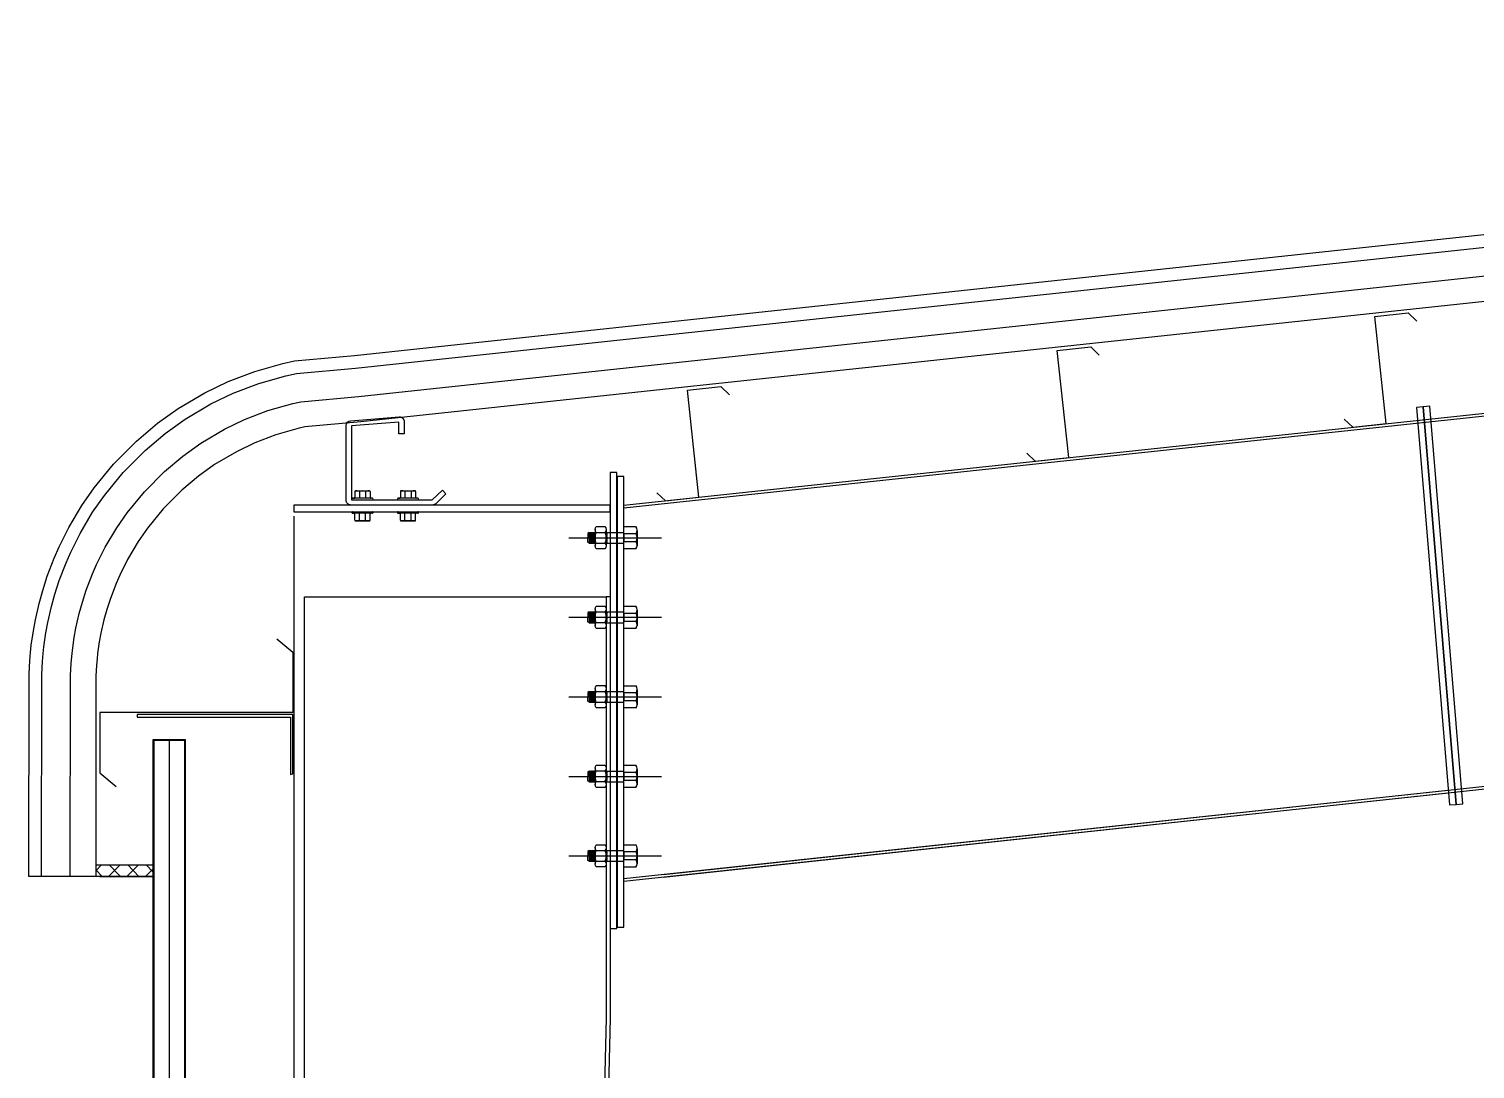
# Model space of a CAD drawing. Header units: millimetres. Extents: x -9083 to 924194, y -232449 to 321637.
# Drawn here: x 284453 to 292028, y 1901 to 7349 of the extents above; entities that cross this region are included whole.
import ezdxf

# ---------------------------------------------------------------- set-up
doc = ezdxf.new("R2010")
doc.units = ezdxf.units.MM
doc.header["$LTSCALE"] = 400
doc.header["$MEASUREMENT"] = 0
doc.header["$PDMODE"] = 3
doc.linetypes.add('Dashed', pattern=[7.62, 5.08, -2.54])
doc.linetypes.add('HIDDEN', pattern=[0.375, 0.25, -0.125])
doc.layers.get('0').update_dxf_attribs({"lineweight": 0, "true_color": 0xff1414})
doc.layers.get('Defpoints').update_dxf_attribs({"color": 8, "lineweight": 5})
doc.layers.add('AR-dim-in', color=134, linetype='Continuous', lineweight=0)
for name, color, linetype in [('ELE', 2, 'Continuous'), ('elevation', 7, 'Continuous'), ('SS', 1, 'Continuous')]:
    doc.layers.add(name, color=color, linetype=linetype)
doc.styles.add('ms-100', font='simplex.shx', dxfattribs={"width": 0.8})
doc.linetypes.add('BATTING', pattern='A,0.0001,-0.1,[134,ltypeshp.shx,S=0.1,R=0,X=-0.1,Y=0],-0.2,[134,ltypeshp.shx,S=0.1,R=180,X=0.1,Y=0],-0.1', length=0.4001)
doc.dimstyles.new('ms-100', dxfattribs={"dimtxt": 0.4, "dimasz": 0.1, "dimexe": 0.1, "dimexo": 0.1, "dimgap": 0, "dimtad": 0, "dimdec": 0, "dimlfac": 100, "dimdsep": 46, "dimtxsty": 'ms-100', "dimblk": 'OPEN90', "dimcen": 0.15, "dimdle": 0.1, "dimse1": 1, "dimse2": 1, "dimclrd": 250, "dimclre": 250, "dimadec": 0, "dimazin": 0, "dimtfac": 1, "dimtdec": 0, "dimtix": 1, "dimtmove": 1, "dimatfit": 3, "dimldrblk": 'ARCHTICK', "dimfxl": 1, "dimtolj": 1, "dimtzin": 0, "dimlwd": -1, "dimlwe": -1, "dimarcsym": 0})

# ---------------------------------------------------------------- blocks, each defined once
blk = doc.blocks.new('_Open90')
at = {"color": 0, "linetype": 'ByBlock', "lineweight": -2}
for p, q in [((-0.5, 0.5), (0, 0)), ((0, 0), (-1, 0)), ((0, 0), (-0.5, -0.5))]:
    blk.add_line(p, q, dxfattribs=at)
blk = doc.blocks.new('*D614')
at = {"layer": 'AR-dim-in', "color": 250, "transparency": 16777216}
for p, q in [((117643.9706, -14878.6623), (117643.7906, -14878.6623)), ((117643.8906, -14878.7623), (117643.8906, -14879.3591)), ((117643.8906, -14880.4225), (117643.8906, -14879.8257)), ((117643.9706, -14880.5225), (117643.7906, -14880.5225))]:
    blk.add_line(p, q, dxfattribs=at)
at = {"layer": 'Defpoints', "color": 0, "linetype": 'Continuous', "transparency": 16777216}
for p in [(117643.8906, -14878.6623), (117649.103, -14878.6623), (117647.9945, -14880.5225)]:
    blk.add_point(p, dxfattribs=at)
at = {"layer": 'AR-dim-in', "color": 250, "linetype": 'Continuous', "transparency": 16777216, "xscale": 0.1, "yscale": 0.1, "zscale": 0.1}
for p, rotation in [((117643.8906, -14878.6623), 90), ((117643.8906, -14880.5225), 270)]:
    blk.add_blockref('_Open90', p, dxfattribs=dict(at, rotation=rotation))
at = {"layer": 'AR-dim-in', "color": 0, "linetype": 'Continuous', "transparency": 16777216, "insert": (117643.8906, -14879.5924), "char_height": 0.25, "attachment_point": 5, "rotation": 90, "style": 'ms-100'}
blk.add_mtext('\\A1;186', dxfattribs=at)
blk = doc.blocks.new('_ArchTick')
at = {"color": 0, "linetype": 'ByBlock', "const_width": 0.15}
blk.add_lwpolyline([(-0.5, -0.5), (0.5, 0.5)], dxfattribs=at)
blk = doc.blocks.new('SYMB204')
at = {"color": 0, "linetype": 'ByBlock'}
for p, q in [((-160, 0), (-196, -42.9)), ((0, 0), (-160, 0)), ((0, -512), (0, 0)), ((196, -469.1), (160, -512)), ((160, -512), (0, -512))]:
    blk.add_line(p, q, dxfattribs=at)
at = {"color": 0}
blk.add_lwpolyline([(-162.1, -512), (-4.6, -512), (-4.6, -98.5), (-12, -98.5), (-12, -505.9), (-164.5, -505.9)], close=True, dxfattribs=at)
blk = doc.blocks.new('SYMB103')
at = {"color": 3, "linetype": 'ByBlock'}
for p, q in [((0, -512), (0, 0)), ((0, 0), (160, 0)), ((160, 0), (196, -42.9)), ((-196, -469.1), (-160, -512)), ((-160, -512), (0, -512))]:
    blk.add_line(p, q, dxfattribs=at)
blk = doc.blocks.new('sgte5')
at = {"layer": 'ELE'}
h = blk.add_hatch(dxfattribs=at)
h.set_pattern_fill('ANSI37', color=1, scale=0.198198, style=0)
h.set_pattern_definition([(45, (117728.468724, -14865.152313), (-0.017518411, 0.017518411), []), (135, (117728.468724, -14865.152313), (-0.017518411, -0.017518411), [])])
h.paths.add_polyline_path([(117769.75062, -14831.87211), (117769.75062, -14831.89377), (117769.85859, -14831.89378), (117769.85859, -14831.87212)])
at = {"layer": 'ELE', "color": 1}
for p, q in [((117770.23369, -14831.18185), (117770.23369, -14831.18196)), ((117770.23507, -14831.18047), (117770.23851, -14831.18047)), ((117770.27243, -14831.18047), (117770.23507, -14831.18047)), ((117770.23507, -14831.18334), (117770.27243, -14831.18334)), ((117770.23943, -14831.16752), (117770.23943, -14831.17955)), ((117770.2408, -14831.16614), (117770.24378, -14831.16614)), ((117770.24378, -14831.16614), (117770.26372, -14831.16614)), ((117770.24675, -14831.16614), (117770.26076, -14831.16614)), ((117770.24803, -14831.16784), (117770.24803, -14831.18047)), ((117770.25948, -14831.16784), (117770.25948, -14831.18047)), ((117770.26372, -14831.16614), (117770.2667, -14831.16614)), ((117770.26808, -14831.16752), (117770.26808, -14831.17963)), ((117770.3195, -14831.18185), (117770.3195, -14831.18196)), ((117770.32087, -14831.18047), (117770.32432, -14831.18047)), ((117770.35824, -14831.18047), (117770.32087, -14831.18047)), ((117770.32087, -14831.18334), (117770.35824, -14831.18334)), ((117770.32523, -14831.16752), (117770.32523, -14831.17955)), ((117770.32661, -14831.16614), (117770.32959, -14831.16614)), ((117770.32959, -14831.16614), (117770.34953, -14831.16614)), ((117770.33256, -14831.16614), (117770.34656, -14831.16614)), ((117770.33383, -14831.16784), (117770.33383, -14831.18047)), ((117770.34529, -14831.16784), (117770.34529, -14831.18047)), ((117770.34953, -14831.16614), (117770.35251, -14831.16614)), ((117770.35389, -14831.16752), (117770.35389, -14831.17963)), ((117770.23369, -14831.20744), (117770.23369, -14831.20732)), ((117770.23507, -14831.20595), (117770.27243, -14831.20595)), ((117770.23507, -14831.20881), (117770.23851, -14831.20881)), ((117770.27243, -14831.20881), (117770.23507, -14831.20881)), ((117770.23943, -14831.22176), (117770.23943, -14831.20973)), ((117770.24803, -14831.22144), (117770.24803, -14831.20881)), ((117770.25948, -14831.22144), (117770.25948, -14831.20881)), ((117770.26808, -14831.22176), (117770.26808, -14831.20966)), ((117770.3195, -14831.20744), (117770.3195, -14831.20732)), ((117770.32087, -14831.20595), (117770.35824, -14831.20595)), ((117770.32087, -14831.20881), (117770.32432, -14831.20881)), ((117770.35824, -14831.20881), (117770.32087, -14831.20881)), ((117770.32523, -14831.22176), (117770.32523, -14831.20973)), ((117770.33383, -14831.22144), (117770.33383, -14831.20881)), ((117770.34529, -14831.22144), (117770.34529, -14831.20881)), ((117770.35389, -14831.22176), (117770.35389, -14831.20966)), ((117770.2408, -14831.22314), (117770.24378, -14831.22314)), ((117770.24378, -14831.22314), (117770.26372, -14831.22314)), ((117770.24675, -14831.22314), (117770.26076, -14831.22314)), ((117770.26372, -14831.22314), (117770.2667, -14831.22314)), ((117770.32661, -14831.22314), (117770.32959, -14831.22314)), ((117770.32959, -14831.22314), (117770.34953, -14831.22314)), ((117770.33256, -14831.22314), (117770.34656, -14831.22314)), ((117770.34953, -14831.22314), (117770.35251, -14831.22314))]:
    blk.add_line(p, q, dxfattribs=at)
at = {"layer": 'ELE', "color": 2, "linetype": 'Continuous'}
blk.add_line((117770.12463, -14834.03331), (117770.12463, -14831.21396), dxfattribs=at)
at = {"layer": 'ELE', "color": 2, "linetype": 'Dashed'}
for p, q in [((117770.64304, -14831.25498), (117770.81784, -14831.25498)), ((117770.64304, -14831.40498), (117770.81784, -14831.40498)), ((117770.64304, -14831.55498), (117770.81784, -14831.55498)), ((117770.64304, -14831.70498), (117770.81784, -14831.70498)), ((117770.64304, -14831.85498), (117770.81784, -14831.85498))]:
    blk.add_line(p, q, dxfattribs=at)
at = {"layer": 'ELE', "color": 2}
for p, q in [((117770.67885, -14831.24663), (117770.67885, -14831.25498)), ((117770.67885, -14831.26334), (117770.67885, -14831.25498)), ((117770.68131, -14831.24487), (117770.69268, -14831.24487)), ((117770.68131, -14831.24487), (117770.68131, -14831.2651)), ((117770.68131, -14831.2651), (117770.69268, -14831.2651)), ((117770.68333, -14831.24483), (117770.68191, -14831.24856)), ((117770.68883, -14831.24483), (117770.68191, -14831.26303)), ((117770.68775, -14831.24483), (117770.68191, -14831.2602)), ((117770.68667, -14831.24483), (117770.68191, -14831.25736)), ((117770.68559, -14831.24483), (117770.68191, -14831.25452)), ((117770.68451, -14831.24483), (117770.68191, -14831.25168)), ((117770.68328, -14831.24628), (117770.68191, -14831.24988)), ((117770.6876, -14831.24628), (117770.68191, -14831.26123)), ((117770.68652, -14831.24628), (117770.68191, -14831.2584)), ((117770.68544, -14831.24628), (117770.68191, -14831.25556)), ((117770.68436, -14831.24628), (117770.68191, -14831.25272)), ((117770.68221, -14831.24756), (117770.68197, -14831.24821)), ((117770.6821, -14831.24861), (117770.68197, -14831.24896)), ((117770.68868, -14831.24628), (117770.68205, -14831.26369)), ((117770.68991, -14831.24483), (117770.6822, -14831.2651)), ((117770.68976, -14831.24628), (117770.68313, -14831.26369)), ((117770.69099, -14831.24483), (117770.68328, -14831.2651)), ((117770.69084, -14831.24628), (117770.68421, -14831.26369)), ((117770.69207, -14831.24483), (117770.68436, -14831.2651)), ((117770.69192, -14831.24628), (117770.68529, -14831.26369)), ((117770.69268, -14831.24608), (117770.68544, -14831.2651)), ((117770.69268, -14831.24712), (117770.68637, -14831.26369)), ((117770.69268, -14831.24892), (117770.68652, -14831.2651)), ((117770.69268, -14831.24996), (117770.68745, -14831.26369)), ((117770.69268, -14831.25176), (117770.6876, -14831.2651)), ((117770.69268, -14831.2528), (117770.68853, -14831.26369)), ((117770.69268, -14831.2546), (117770.68868, -14831.2651)), ((117770.69268, -14831.25563), (117770.68961, -14831.26369)), ((117770.69268, -14831.25743), (117770.68976, -14831.2651)), ((117770.69268, -14831.25847), (117770.69069, -14831.26369)), ((117770.69268, -14831.26027), (117770.69084, -14831.2651)), ((117770.69268, -14831.26131), (117770.69177, -14831.26369)), ((117770.69268, -14831.26311), (117770.69192, -14831.2651)), ((117770.6946, -14831.2448), (117770.71115, -14831.2448)), ((117770.6946, -14831.26494), (117770.71115, -14831.26494)), ((117770.71354, -14831.24483), (117770.71306, -14831.24609)), ((117770.71462, -14831.24483), (117770.71306, -14831.24893)), ((117770.71339, -14831.24628), (117770.71306, -14831.24713)), ((117770.71447, -14831.24628), (117770.71306, -14831.24997)), ((117770.71452, -14831.24793), (117770.71306, -14831.25177)), ((117770.71452, -14831.24897), (117770.71306, -14831.25281)), ((117770.71452, -14831.25077), (117770.71306, -14831.25461)), ((117770.71452, -14831.25181), (117770.71306, -14831.25564)), ((117770.71452, -14831.25361), (117770.71306, -14831.25744)), ((117770.71452, -14831.25465), (117770.71306, -14831.25848)), ((117770.71452, -14831.25644), (117770.71306, -14831.26028)), ((117770.71452, -14831.25748), (117770.71306, -14831.26132)), ((117770.71452, -14831.25928), (117770.71306, -14831.26312)), ((117770.71452, -14831.26032), (117770.71324, -14831.26369)), ((117770.71452, -14831.26212), (117770.71339, -14831.2651)), ((117770.71452, -14831.26316), (117770.71432, -14831.26369)), ((117770.74668, -14831.24746), (117770.74668, -14831.26273)), ((117770.76973, -14831.2475), (117770.74668, -14831.2475)), ((117770.74668, -14831.24753), (117770.74668, -14831.26279)), ((117770.76973, -14831.26268), (117770.74668, -14831.26268)), ((117770.67885, -14831.39663), (117770.67885, -14831.40498)), ((117770.67885, -14831.41334), (117770.67885, -14831.40498)), ((117770.68131, -14831.39487), (117770.69268, -14831.39487)), ((117770.68131, -14831.39487), (117770.68131, -14831.4151)), ((117770.68333, -14831.39483), (117770.68191, -14831.39856)), ((117770.68883, -14831.39483), (117770.68191, -14831.41303)), ((117770.68775, -14831.39483), (117770.68191, -14831.4102)), ((117770.68667, -14831.39483), (117770.68191, -14831.40736)), ((117770.68559, -14831.39483), (117770.68191, -14831.40452)), ((117770.68451, -14831.39483), (117770.68191, -14831.40168)), ((117770.68328, -14831.39628), (117770.68191, -14831.39988)), ((117770.6876, -14831.39628), (117770.68191, -14831.41123)), ((117770.68652, -14831.39628), (117770.68191, -14831.4084)), ((117770.68544, -14831.39628), (117770.68191, -14831.40556)), ((117770.68436, -14831.39628), (117770.68191, -14831.40272)), ((117770.68221, -14831.39756), (117770.68197, -14831.39821)), ((117770.6821, -14831.39861), (117770.68197, -14831.39896)), ((117770.68868, -14831.39628), (117770.68205, -14831.41369)), ((117770.68991, -14831.39483), (117770.6822, -14831.4151)), ((117770.68976, -14831.39628), (117770.68313, -14831.41369)), ((117770.69099, -14831.39483), (117770.68328, -14831.4151)), ((117770.69084, -14831.39628), (117770.68421, -14831.41369)), ((117770.69207, -14831.39483), (117770.68436, -14831.4151)), ((117770.69192, -14831.39628), (117770.68529, -14831.41369)), ((117770.69268, -14831.39608), (117770.68544, -14831.4151)), ((117770.69268, -14831.39712), (117770.68637, -14831.41369)), ((117770.69268, -14831.39892), (117770.68652, -14831.4151)), ((117770.69268, -14831.39996), (117770.68745, -14831.41369)), ((117770.69268, -14831.40176), (117770.6876, -14831.4151)), ((117770.69268, -14831.4028), (117770.68853, -14831.41369)), ((117770.69268, -14831.4046), (117770.68868, -14831.4151)), ((117770.69268, -14831.40563), (117770.68961, -14831.41369)), ((117770.6946, -14831.3948), (117770.71115, -14831.3948)), ((117770.71354, -14831.39483), (117770.71306, -14831.39609)), ((117770.71462, -14831.39483), (117770.71306, -14831.39893)), ((117770.71339, -14831.39628), (117770.71306, -14831.39713)), ((117770.71447, -14831.39628), (117770.71306, -14831.39997)), ((117770.71452, -14831.39793), (117770.71306, -14831.40177)), ((117770.71452, -14831.39897), (117770.71306, -14831.40281)), ((117770.71452, -14831.40077), (117770.71306, -14831.40461)), ((117770.71452, -14831.40181), (117770.71306, -14831.40564)), ((117770.71452, -14831.40361), (117770.71306, -14831.40744)), ((117770.71452, -14831.40465), (117770.71306, -14831.40848)), ((117770.74668, -14831.39746), (117770.74668, -14831.41273)), ((117770.76973, -14831.3975), (117770.74668, -14831.3975)), ((117770.74668, -14831.39753), (117770.74668, -14831.41279)), ((117770.68131, -14831.4151), (117770.69268, -14831.4151)), ((117770.69268, -14831.40743), (117770.68976, -14831.4151)), ((117770.69268, -14831.40847), (117770.69069, -14831.41369)), ((117770.69268, -14831.41027), (117770.69084, -14831.4151)), ((117770.69268, -14831.41131), (117770.69177, -14831.41369)), ((117770.69268, -14831.41311), (117770.69192, -14831.4151)), ((117770.6946, -14831.41494), (117770.71115, -14831.41494)), ((117770.71452, -14831.40644), (117770.71306, -14831.41028)), ((117770.71452, -14831.40748), (117770.71306, -14831.41132)), ((117770.71452, -14831.40928), (117770.71306, -14831.41312)), ((117770.71452, -14831.41032), (117770.71324, -14831.41369)), ((117770.71452, -14831.41212), (117770.71339, -14831.4151)), ((117770.71452, -14831.41316), (117770.71432, -14831.41369)), ((117770.76973, -14831.41268), (117770.74668, -14831.41268)), ((117770.67885, -14831.54663), (117770.67885, -14831.55498)), ((117770.67885, -14831.56334), (117770.67885, -14831.55498)), ((117770.68131, -14831.54487), (117770.69268, -14831.54487)), ((117770.68131, -14831.54487), (117770.68131, -14831.5651)), ((117770.68131, -14831.5651), (117770.69268, -14831.5651)), ((117770.68333, -14831.54483), (117770.68191, -14831.54856)), ((117770.68883, -14831.54483), (117770.68191, -14831.56303)), ((117770.68775, -14831.54483), (117770.68191, -14831.5602)), ((117770.68667, -14831.54483), (117770.68191, -14831.55736)), ((117770.68559, -14831.54483), (117770.68191, -14831.55452)), ((117770.68451, -14831.54483), (117770.68191, -14831.55168)), ((117770.68328, -14831.54628), (117770.68191, -14831.54988)), ((117770.6876, -14831.54628), (117770.68191, -14831.56123)), ((117770.68652, -14831.54628), (117770.68191, -14831.5584)), ((117770.68544, -14831.54628), (117770.68191, -14831.55556)), ((117770.68436, -14831.54628), (117770.68191, -14831.55272)), ((117770.68221, -14831.54756), (117770.68197, -14831.54821)), ((117770.6821, -14831.54861), (117770.68197, -14831.54896)), ((117770.68868, -14831.54628), (117770.68205, -14831.56369)), ((117770.68991, -14831.54483), (117770.6822, -14831.5651)), ((117770.68976, -14831.54628), (117770.68313, -14831.56369)), ((117770.69099, -14831.54483), (117770.68328, -14831.5651)), ((117770.69084, -14831.54628), (117770.68421, -14831.56369)), ((117770.69207, -14831.54483), (117770.68436, -14831.5651)), ((117770.69192, -14831.54628), (117770.68529, -14831.56369)), ((117770.69268, -14831.54608), (117770.68544, -14831.5651)), ((117770.69268, -14831.54712), (117770.68637, -14831.56369)), ((117770.69268, -14831.54892), (117770.68652, -14831.5651)), ((117770.69268, -14831.54996), (117770.68745, -14831.56369)), ((117770.69268, -14831.55176), (117770.6876, -14831.5651)), ((117770.69268, -14831.5528), (117770.68853, -14831.56369)), ((117770.69268, -14831.5546), (117770.68868, -14831.5651)), ((117770.69268, -14831.55563), (117770.68961, -14831.56369)), ((117770.69268, -14831.55743), (117770.68976, -14831.5651)), ((117770.69268, -14831.55847), (117770.69069, -14831.56369)), ((117770.69268, -14831.56027), (117770.69084, -14831.5651)), ((117770.69268, -14831.56131), (117770.69177, -14831.56369)), ((117770.69268, -14831.56311), (117770.69192, -14831.5651)), ((117770.6946, -14831.5448), (117770.71115, -14831.5448)), ((117770.6946, -14831.56494), (117770.71115, -14831.56494)), ((117770.71354, -14831.54483), (117770.71306, -14831.54609)), ((117770.71462, -14831.54483), (117770.71306, -14831.54893)), ((117770.71339, -14831.54628), (117770.71306, -14831.54713)), ((117770.71447, -14831.54628), (117770.71306, -14831.54997)), ((117770.71452, -14831.54793), (117770.71306, -14831.55177)), ((117770.71452, -14831.54897), (117770.71306, -14831.55281)), ((117770.71452, -14831.55077), (117770.71306, -14831.55461)), ((117770.71452, -14831.55181), (117770.71306, -14831.55564)), ((117770.71452, -14831.55361), (117770.71306, -14831.55744)), ((117770.71452, -14831.55465), (117770.71306, -14831.55848)), ((117770.71452, -14831.55644), (117770.71306, -14831.56028)), ((117770.71452, -14831.55748), (117770.71306, -14831.56132)), ((117770.71452, -14831.55928), (117770.71306, -14831.56312)), ((117770.71452, -14831.56032), (117770.71324, -14831.56369)), ((117770.71452, -14831.56212), (117770.71339, -14831.5651)), ((117770.71452, -14831.56316), (117770.71432, -14831.56369)), ((117770.74668, -14831.54746), (117770.74668, -14831.56273)), ((117770.76973, -14831.5475), (117770.74668, -14831.5475)), ((117770.74668, -14831.54753), (117770.74668, -14831.56279)), ((117770.76973, -14831.56268), (117770.74668, -14831.56268)), ((117770.67885, -14831.69663), (117770.67885, -14831.70498)), ((117770.67885, -14831.71334), (117770.67885, -14831.70498)), ((117770.68131, -14831.69487), (117770.69268, -14831.69487)), ((117770.68131, -14831.69487), (117770.68131, -14831.7151)), ((117770.68333, -14831.69483), (117770.68191, -14831.69856)), ((117770.68883, -14831.69483), (117770.68191, -14831.71303)), ((117770.68775, -14831.69483), (117770.68191, -14831.7102)), ((117770.68667, -14831.69483), (117770.68191, -14831.70736)), ((117770.68559, -14831.69483), (117770.68191, -14831.70452)), ((117770.68451, -14831.69483), (117770.68191, -14831.70168)), ((117770.68328, -14831.69628), (117770.68191, -14831.69988)), ((117770.6876, -14831.69628), (117770.68191, -14831.71123)), ((117770.68652, -14831.69628), (117770.68191, -14831.7084)), ((117770.68544, -14831.69628), (117770.68191, -14831.70556)), ((117770.68436, -14831.69628), (117770.68191, -14831.70272)), ((117770.68221, -14831.69756), (117770.68197, -14831.69821)), ((117770.6821, -14831.69861), (117770.68197, -14831.69896)), ((117770.68868, -14831.69628), (117770.68205, -14831.71369)), ((117770.68991, -14831.69483), (117770.6822, -14831.7151)), ((117770.68976, -14831.69628), (117770.68313, -14831.71369)), ((117770.69099, -14831.69483), (117770.68328, -14831.7151)), ((117770.69084, -14831.69628), (117770.68421, -14831.71369)), ((117770.69207, -14831.69483), (117770.68436, -14831.7151)), ((117770.69192, -14831.69628), (117770.68529, -14831.71369)), ((117770.69268, -14831.69608), (117770.68544, -14831.7151)), ((117770.69268, -14831.69712), (117770.68637, -14831.71369)), ((117770.69268, -14831.69892), (117770.68652, -14831.7151)), ((117770.69268, -14831.69996), (117770.68745, -14831.71369)), ((117770.69268, -14831.70176), (117770.6876, -14831.7151)), ((117770.69268, -14831.7028), (117770.68853, -14831.71369)), ((117770.69268, -14831.7046), (117770.68868, -14831.7151)), ((117770.69268, -14831.70563), (117770.68961, -14831.71369)), ((117770.6946, -14831.6948), (117770.71115, -14831.6948)), ((117770.71354, -14831.69483), (117770.71306, -14831.69609)), ((117770.71462, -14831.69483), (117770.71306, -14831.69893)), ((117770.71339, -14831.69628), (117770.71306, -14831.69713)), ((117770.71447, -14831.69628), (117770.71306, -14831.69997)), ((117770.71452, -14831.69793), (117770.71306, -14831.70177)), ((117770.71452, -14831.69897), (117770.71306, -14831.70281)), ((117770.71452, -14831.70077), (117770.71306, -14831.70461)), ((117770.71452, -14831.70181), (117770.71306, -14831.70564)), ((117770.71452, -14831.70361), (117770.71306, -14831.70744)), ((117770.71452, -14831.70465), (117770.71306, -14831.70848)), ((117770.74668, -14831.69746), (117770.74668, -14831.71273)), ((117770.76973, -14831.6975), (117770.74668, -14831.6975)), ((117770.74668, -14831.69753), (117770.74668, -14831.71279)), ((117770.68131, -14831.7151), (117770.69268, -14831.7151)), ((117770.69268, -14831.70743), (117770.68976, -14831.7151)), ((117770.69268, -14831.70847), (117770.69069, -14831.71369)), ((117770.69268, -14831.71027), (117770.69084, -14831.7151)), ((117770.69268, -14831.71131), (117770.69177, -14831.71369)), ((117770.69268, -14831.71311), (117770.69192, -14831.7151)), ((117770.6946, -14831.71494), (117770.71115, -14831.71494)), ((117770.71452, -14831.70644), (117770.71306, -14831.71028)), ((117770.71452, -14831.70748), (117770.71306, -14831.71132)), ((117770.71452, -14831.70928), (117770.71306, -14831.71312)), ((117770.71452, -14831.71032), (117770.71324, -14831.71369)), ((117770.71452, -14831.71212), (117770.71339, -14831.7151)), ((117770.71452, -14831.71316), (117770.71432, -14831.71369)), ((117770.76973, -14831.71268), (117770.74668, -14831.71268)), ((117770.67885, -14831.84663), (117770.67885, -14831.85498)), ((117770.67885, -14831.86334), (117770.67885, -14831.85498)), ((117770.68131, -14831.84487), (117770.69268, -14831.84487)), ((117770.68131, -14831.84487), (117770.68131, -14831.8651)), ((117770.68131, -14831.8651), (117770.69268, -14831.8651)), ((117770.68333, -14831.84483), (117770.68191, -14831.84856)), ((117770.68883, -14831.84483), (117770.68191, -14831.86303)), ((117770.68775, -14831.84483), (117770.68191, -14831.8602)), ((117770.68667, -14831.84483), (117770.68191, -14831.85736)), ((117770.68559, -14831.84483), (117770.68191, -14831.85452)), ((117770.68451, -14831.84483), (117770.68191, -14831.85168)), ((117770.68328, -14831.84628), (117770.68191, -14831.84988)), ((117770.6876, -14831.84628), (117770.68191, -14831.86123)), ((117770.68652, -14831.84628), (117770.68191, -14831.8584)), ((117770.68544, -14831.84628), (117770.68191, -14831.85556)), ((117770.68436, -14831.84628), (117770.68191, -14831.85272)), ((117770.68221, -14831.84756), (117770.68197, -14831.84821)), ((117770.6821, -14831.84861), (117770.68197, -14831.84896)), ((117770.68868, -14831.84628), (117770.68205, -14831.86369)), ((117770.68991, -14831.84483), (117770.6822, -14831.8651)), ((117770.68976, -14831.84628), (117770.68313, -14831.86369)), ((117770.69099, -14831.84483), (117770.68328, -14831.8651)), ((117770.69084, -14831.84628), (117770.68421, -14831.86369)), ((117770.69207, -14831.84483), (117770.68436, -14831.8651)), ((117770.69192, -14831.84628), (117770.68529, -14831.86369)), ((117770.69268, -14831.84608), (117770.68544, -14831.8651)), ((117770.69268, -14831.84712), (117770.68637, -14831.86369)), ((117770.69268, -14831.84892), (117770.68652, -14831.8651)), ((117770.69268, -14831.84996), (117770.68745, -14831.86369)), ((117770.69268, -14831.85176), (117770.6876, -14831.8651)), ((117770.69268, -14831.8528), (117770.68853, -14831.86369)), ((117770.69268, -14831.8546), (117770.68868, -14831.8651)), ((117770.69268, -14831.85563), (117770.68961, -14831.86369)), ((117770.69268, -14831.85743), (117770.68976, -14831.8651)), ((117770.69268, -14831.85847), (117770.69069, -14831.86369)), ((117770.69268, -14831.86027), (117770.69084, -14831.8651)), ((117770.69268, -14831.86131), (117770.69177, -14831.86369)), ((117770.69268, -14831.86311), (117770.69192, -14831.8651)), ((117770.6946, -14831.8448), (117770.71115, -14831.8448)), ((117770.6946, -14831.86494), (117770.71115, -14831.86494)), ((117770.71354, -14831.84483), (117770.71306, -14831.84609)), ((117770.71462, -14831.84483), (117770.71306, -14831.84893)), ((117770.71339, -14831.84628), (117770.71306, -14831.84713)), ((117770.71447, -14831.84628), (117770.71306, -14831.84997)), ((117770.71452, -14831.84793), (117770.71306, -14831.85177)), ((117770.71452, -14831.84897), (117770.71306, -14831.85281)), ((117770.71452, -14831.85077), (117770.71306, -14831.85461)), ((117770.71452, -14831.85181), (117770.71306, -14831.85564)), ((117770.71452, -14831.85361), (117770.71306, -14831.85744)), ((117770.71452, -14831.85465), (117770.71306, -14831.85848)), ((117770.71452, -14831.85644), (117770.71306, -14831.86028)), ((117770.71452, -14831.85748), (117770.71306, -14831.86132)), ((117770.71452, -14831.85928), (117770.71306, -14831.86312)), ((117770.71452, -14831.86032), (117770.71324, -14831.86369)), ((117770.71452, -14831.86212), (117770.71339, -14831.8651)), ((117770.71452, -14831.86316), (117770.71432, -14831.86369)), ((117770.74668, -14831.84746), (117770.74668, -14831.86273)), ((117770.76973, -14831.8475), (117770.74668, -14831.8475)), ((117770.74668, -14831.84753), (117770.74668, -14831.86279)), ((117770.76973, -14831.86268), (117770.74668, -14831.86268))]:
    blk.add_line(p, q, dxfattribs=at)
at = {"layer": 'ELE', "color": 2, "linetype": 'HIDDEN'}
for p, q in [((117770.71306, -14831.24487), (117770.74668, -14831.24487)), ((117770.71306, -14831.2651), (117770.74668, -14831.2651)), ((117770.71306, -14831.39487), (117770.74668, -14831.39487)), ((117770.71306, -14831.4151), (117770.74668, -14831.4151)), ((117770.71306, -14831.54487), (117770.74668, -14831.54487)), ((117770.71306, -14831.5651), (117770.74668, -14831.5651)), ((117770.71306, -14831.69487), (117770.74668, -14831.69487)), ((117770.71306, -14831.7151), (117770.74668, -14831.7151)), ((117770.71306, -14831.84487), (117770.74668, -14831.84487)), ((117770.71306, -14831.8651), (117770.74668, -14831.8651))]:
    blk.add_line(p, q, dxfattribs=at)
at = {"layer": 'ELE', "color": 6}
for p, q in [((117769.86087, -14831.63563), (117769.91831, -14831.63563)), ((117769.86087, -14831.63663), (117769.91831, -14831.63663)), ((117769.86087, -14834.10471), (117769.86087, -14831.63663)), ((117769.91831, -14831.63663), (117769.91831, -14834.02633)), ((117769.91931, -14831.63563), (117769.91931, -14834.02674)), ((117769.75063, -14831.87212), (117769.85859, -14831.87212)), ((117769.75859, -14831.89378), (117769.85859, -14831.89378))]:
    blk.add_line(p, q, dxfattribs=at)
at = {"layer": 'ELE'}
blk.add_lwpolyline([(117769.85889, -14831.89378), (117769.62461, -14831.89359), (117769.62492, -14831.51226), (117769.62632, -14831.48643), (117769.62766, -14831.47111), (117769.62915, -14831.45754), (117769.63303, -14831.43055), (117769.63685, -14831.40978), (117769.64389, -14831.37889), (117769.6507, -14831.35425), (117769.65929, -14831.32768), (117769.6724, -14831.29332), (117769.68173, -14831.27201), (117769.7, -14831.23549), (117769.72462, -14831.19399), (117769.74776, -14831.16063), (117769.78428, -14831.11596), (117769.82737, -14831.07247), (117769.86703, -14831.03911), (117769.90598, -14831.01133), (117769.95654, -14830.98142), (117770.00062, -14830.96025), (117770.05063, -14830.94109), (117770.10345, -14830.92599), (117770.12562, -14830.92109), (117770.23843, -14830.91104), (117778.37246, -14830.03935)], dxfattribs=at)
at = {"layer": 'ELE', "color": 6}
for points in [[(117769.64861, -14831.89361), (117769.64892, -14831.51292), (117769.65026, -14831.48812), (117769.65154, -14831.47347), (117769.65297, -14831.46057), (117769.65672, -14831.43443), (117769.66036, -14831.41461), (117769.66716, -14831.38475), (117769.6737, -14831.36114), (117769.68193, -14831.33566), (117769.69462, -14831.30241), (117769.70347, -14831.2822), (117769.72108, -14831.247), (117769.74483, -14831.20697), (117769.76694, -14831.17509), (117769.80213, -14831.13204), (117769.84365, -14831.09014), (117769.88175, -14831.05809), (117769.91908, -14831.03146), (117769.96786, -14831.00261), (117770.01012, -14830.98231), (117770.05824, -14830.96388), (117770.10934, -14830.94926), (117770.12929, -14830.94486), (117770.24077, -14830.93493), (117778.37246, -14830.06349)], [(117778.37246, -14830.16607), (117770.25073, -14831.03644), (117770.14487, -14831.04588), (117770.13438, -14831.04819), (117770.09056, -14831.06072), (117770.05051, -14831.07606), (117770.016, -14831.09264), (117769.97476, -14831.11703), (117769.94429, -14831.13877), (117769.91285, -14831.16522), (117769.87802, -14831.20036), (117769.84846, -14831.23653), (117769.8307, -14831.26213), (117769.81067, -14831.2959), (117769.79586, -14831.32549), (117769.78904, -14831.34107), (117769.77817, -14831.36955), (117769.77142, -14831.39044), (117769.7661, -14831.40969), (117769.7603, -14831.43516), (117769.7574, -14831.45091), (117769.75416, -14831.47343), (117769.75305, -14831.4835), (117769.75202, -14831.4953), (117769.75092, -14831.51571), (117769.75061, -14831.89369)]]:
    blk.add_lwpolyline(points, dxfattribs=at)
at = {"layer": 'ELE', "color": 3}
blk.add_lwpolyline([(117770.32248, -14831.05879), (117770.32248, -14831.03666), (117770.23275, -14831.04414), (117770.23275, -14831.18334), (117770.38525, -14831.18334), (117770.40445, -14831.16518), (117770.41126, -14831.17238), (117770.39185, -14831.19073, -0.1916623), (117770.38552, -14831.19325), (117770.23206, -14831.19325, -0.4142136), (117770.22284, -14831.18403), (117770.22284, -14831.04347, -0.4044874), (117770.23175, -14831.03426), (117770.32287, -14831.02673, -0.4240071), (117770.33239, -14831.03594), (117770.33239, -14831.05879)], format="xyb", close=True, dxfattribs=at)
at = {"layer": 'ELE', "color": 2, "linetype": 'Continuous'}
for points in [[(117770.72106, -14831.13172), (117770.72106, -14831.99193), (117770.73376, -14831.99193), (117770.73376, -14831.13172)], [(117770.74668, -14831.98936), (117770.74668, -14831.1397), (117770.73398, -14831.1397), (117770.73398, -14831.98936)], [(117770.12424, -14831.20595), (117770.72106, -14831.20595), (117770.72106, -14831.19325), (117770.12424, -14831.19325)]]:
    blk.add_lwpolyline(points, close=True, dxfattribs=at)
at = {"layer": 'ELE', "color": 2}
for points in [[(117770.6946, -14831.26494, -0.1844172), (117770.6946, -14831.2448, -0.3667745), (117770.69475, -14831.23389), (117770.711, -14831.23389, -0.3667745), (117770.71115, -14831.2448, -0.1844172), (117770.71115, -14831.26494, -0.3667745), (117770.711, -14831.27585), (117770.69475, -14831.27585, -0.367985), (117770.6946, -14831.26494)], [(117770.76972, -14831.24752, 0.3042519), (117770.76939, -14831.23373)], [(117770.6946, -14831.41494, -0.1844172), (117770.6946, -14831.3948, -0.3667745), (117770.69475, -14831.38389), (117770.711, -14831.38389, -0.3667745), (117770.71115, -14831.3948, -0.1844172), (117770.71115, -14831.41494, -0.3667745), (117770.711, -14831.42585), (117770.69475, -14831.42585, -0.367985), (117770.6946, -14831.41494)], [(117770.76972, -14831.39752, 0.3042519), (117770.76939, -14831.38373)], [(117770.6946, -14831.56494, -0.1844172), (117770.6946, -14831.5448, -0.3667745), (117770.69475, -14831.53389), (117770.711, -14831.53389, -0.3667745), (117770.71115, -14831.5448, -0.1844172), (117770.71115, -14831.56494, -0.3667745), (117770.711, -14831.57585), (117770.69475, -14831.57585, -0.367985), (117770.6946, -14831.56494)], [(117770.76972, -14831.54752, 0.3042519), (117770.76939, -14831.53373)], [(117770.6946, -14831.71494, -0.1844172), (117770.6946, -14831.6948, -0.3667745), (117770.69475, -14831.68389), (117770.711, -14831.68389, -0.3667745), (117770.71115, -14831.6948, -0.1844172), (117770.71115, -14831.71494, -0.3667745), (117770.711, -14831.72585), (117770.69475, -14831.72585, -0.367985), (117770.6946, -14831.71494)], [(117770.76972, -14831.69752, 0.3042519), (117770.76939, -14831.68373)], [(117770.6946, -14831.86494, -0.1844172), (117770.6946, -14831.8448, -0.3667745), (117770.69475, -14831.83389), (117770.711, -14831.83389, -0.3667745), (117770.71115, -14831.8448, -0.1844172), (117770.71115, -14831.86494, -0.3667745), (117770.711, -14831.87585), (117770.69475, -14831.87585, -0.367985), (117770.6946, -14831.86494)], [(117770.76972, -14831.84752, 0.3042519), (117770.76939, -14831.83373)]]:
    blk.add_lwpolyline(points, format="xyb", dxfattribs=at)
for points in [[(117770.69268, -14831.239), (117770.69268, -14831.27074)], [(117770.71306, -14831.239), (117770.71306, -14831.27074)], [(117770.76958, -14831.2759), (117770.74668, -14831.2759), (117770.74668, -14831.23393), (117770.76958, -14831.23393)], [(117770.77165, -14831.2417), (117770.77165, -14831.27078)], [(117770.68131, -14831.24487), (117770.67885, -14831.24663)], [(117770.68131, -14831.2651), (117770.67885, -14831.26334)], [(117770.68131, -14831.39487), (117770.67885, -14831.39663)], [(117770.69268, -14831.389), (117770.69268, -14831.42074)], [(117770.71306, -14831.389), (117770.71306, -14831.42074)], [(117770.76958, -14831.4259), (117770.74668, -14831.4259), (117770.74668, -14831.38393), (117770.76958, -14831.38393)], [(117770.77165, -14831.3917), (117770.77165, -14831.42078)], [(117770.68131, -14831.4151), (117770.67885, -14831.41334)], [(117770.69268, -14831.539), (117770.69268, -14831.57074)], [(117770.71306, -14831.539), (117770.71306, -14831.57074)], [(117770.76958, -14831.5759), (117770.74668, -14831.5759), (117770.74668, -14831.53393), (117770.76958, -14831.53393)], [(117770.77165, -14831.5417), (117770.77165, -14831.57078)], [(117770.68131, -14831.54487), (117770.67885, -14831.54663)], [(117770.68131, -14831.5651), (117770.67885, -14831.56334)], [(117770.68131, -14831.69487), (117770.67885, -14831.69663)], [(117770.69268, -14831.689), (117770.69268, -14831.72074)], [(117770.71306, -14831.689), (117770.71306, -14831.72074)], [(117770.76958, -14831.7259), (117770.74668, -14831.7259), (117770.74668, -14831.68393), (117770.76958, -14831.68393)], [(117770.77165, -14831.6917), (117770.77165, -14831.72078)], [(117770.68131, -14831.7151), (117770.67885, -14831.71334)], [(117770.69268, -14831.839), (117770.69268, -14831.87074)], [(117770.71306, -14831.839), (117770.71306, -14831.87074)], [(117770.76958, -14831.8759), (117770.74668, -14831.8759), (117770.74668, -14831.83393), (117770.76958, -14831.83393)], [(117770.77165, -14831.8417), (117770.77165, -14831.87078)], [(117770.68131, -14831.84487), (117770.67885, -14831.84663)], [(117770.68131, -14831.8651), (117770.67885, -14831.86334)]]:
    blk.add_lwpolyline(points, dxfattribs=at)
at = {"layer": 'ELE', "color": 1, "linetype": 'Continuous'}
blk.add_lwpolyline([(117770.14463, -14834.03331), (117770.14463, -14831.36616), (117770.71345, -14831.36616), (117770.71345, -14832.16062), (117770.59591, -14837.02379)], dxfattribs=at)
at = {"layer": 'ELE', "color": 2, "linetype": 'Continuous'}
blk.add_lwpolyline([(117770.60465, -14837.02379), (117770.72145, -14832.16098), (117770.72145, -14831.36616), (117770.71345, -14831.36616)], dxfattribs=at)
at = {"layer": 'ELE', "color": 6}
blk.add_lwpolyline([(117769.90209, -14834.07481), (117769.90209, -14834.08285, -0.4142136), (117769.8998, -14834.08515), (117769.89922, -14834.08515, -0.4142136), (117769.89693, -14834.08285), (117769.89693, -14834.05899, 0.4142136), (117769.89463, -14834.0567), (117769.88774, -14834.0567, 0.4142136), (117769.88544, -14834.05899), (117769.88544, -14834.07079, -0.2216976), (117769.88462, -14834.07255), (117769.87142, -14834.08221, 0.2216976), (117769.8706, -14834.08396), (117769.8706, -14834.10734, -0.6318317), (117769.86685, -14834.10912), (117769.86661, -14834.10893, 0.1724783), (117769.86444, -14834.10815), (117769.86233, -14834.10815, -0.4142136), (117769.85889, -14834.10471), (117769.85889, -14831.63563), (117769.91931, -14831.63563)], format="xyb", dxfattribs=at)
at = {"layer": 'ELE', "color": 1}
for centre, radius, start, end in [((117770.23507, -14831.18185), 0.00138, 90, 180), ((117770.23507, -14831.18196), 0.00138, 180, 270), ((117770.23851, -14831.17955), 0.000917, 270, 0), ((117770.2408, -14831.16752), 0.00138, 90, 180), ((117770.2423, -14831.18047), 0.01387, 65.61136, 101.27917), ((117770.25375, -14831.18047), 0.01387, 65.61136, 114.38864), ((117770.26521, -14831.18047), 0.01387, 78.72083, 114.38864), ((117770.2667, -14831.16752), 0.00138, 0, 90), ((117770.26899, -14831.17955), 0.000917, 180, 270), ((117770.27243, -14831.18185), 0.00138, 0, 90), ((117770.27243, -14831.18196), 0.00138, 270, 0), ((117770.32087, -14831.18185), 0.00138, 90, 180), ((117770.32087, -14831.18196), 0.00138, 180, 270), ((117770.32432, -14831.17955), 0.000917, 270, 0), ((117770.32661, -14831.16752), 0.00138, 90, 180), ((117770.32811, -14831.18047), 0.01387, 65.61136, 101.27917), ((117770.33956, -14831.18047), 0.01387, 65.61136, 114.38864), ((117770.35101, -14831.18047), 0.01387, 78.72083, 114.38864), ((117770.35251, -14831.16752), 0.00138, 0, 90), ((117770.35479, -14831.17955), 0.000917, 180, 270), ((117770.35824, -14831.18185), 0.00138, 0, 90), ((117770.35824, -14831.18196), 0.00138, 270, 0), ((117770.23507, -14831.20732), 0.00138, 90, 180), ((117770.23507, -14831.20744), 0.00138, 180, 270), ((117770.23851, -14831.20973), 0.000917, 0, 90), ((117770.26899, -14831.20973), 0.000917, 90, 180), ((117770.27243, -14831.20732), 0.00138, 0, 90), ((117770.27243, -14831.20744), 0.00138, 270, 0), ((117770.32087, -14831.20732), 0.00138, 90, 180), ((117770.32087, -14831.20744), 0.00138, 180, 270), ((117770.32432, -14831.20973), 0.000917, 0, 90), ((117770.35479, -14831.20973), 0.000917, 90, 180), ((117770.35824, -14831.20732), 0.00138, 0, 90), ((117770.35824, -14831.20744), 0.00138, 270, 0), ((117770.2408, -14831.22176), 0.00138, 180, 270), ((117770.2423, -14831.20881), 0.01387, 258.72083, 294.38864), ((117770.25375, -14831.20881), 0.01387, 245.61136, 294.38864), ((117770.26521, -14831.20881), 0.01387, 245.61136, 281.27917), ((117770.2667, -14831.22176), 0.00138, 270, 0), ((117770.32661, -14831.22176), 0.00138, 180, 270), ((117770.32811, -14831.20881), 0.01387, 258.72083, 294.38864), ((117770.33956, -14831.20881), 0.01387, 245.61136, 294.38864), ((117770.35101, -14831.20881), 0.01387, 245.61136, 281.27917), ((117770.35251, -14831.22176), 0.00138, 270, 0)]:
    blk.add_arc(centre, radius, start, end, dxfattribs=at)
at = {"layer": 'ELE', "color": 2}
for centre, radius, start, end in [((117770.75985, -14831.26915), 0.01181, 323.93197, 33.30097), ((117770.75515, -14831.25509), 0.01644, 332.50194, 27.49806), ((117770.75515, -14831.40509), 0.01644, 332.50194, 27.49806), ((117770.75985, -14831.41915), 0.01181, 323.93197, 33.30097), ((117770.75985, -14831.56915), 0.01181, 323.93197, 33.30097), ((117770.75515, -14831.55509), 0.01644, 332.50194, 27.49806), ((117770.75515, -14831.70509), 0.01644, 332.50194, 27.49806), ((117770.75985, -14831.71915), 0.01181, 323.93197, 33.30097), ((117770.75985, -14831.86915), 0.01181, 323.93197, 33.30097), ((117770.75515, -14831.85509), 0.01644, 332.50194, 27.49806)]:
    blk.add_arc(centre, radius, start, end, dxfattribs=at)
at = {"layer": 'elevation', "color": 2, "linetype": 'Continuous'}
for p, q in [((117770.74668, -14831.19374), (117778.35978, -14830.37783)), ((117770.74668, -14831.19876), (117778.35978, -14830.38286)), ((117770.82127, -14831.88975), (117778.35976, -14831.08184)), ((117770.82127, -14831.89478), (117778.35976, -14831.08687)), ((117770.74668, -14831.89774), (117772.30177, -14831.73108)), ((117770.74668, -14831.90277), (117772.30218, -14831.73607))]:
    blk.add_line(p, q, dxfattribs=at)
for points in [[(117772.24159, -14831.00897), (117772.30408, -14831.75886), (117772.31674, -14831.75781), (117772.25425, -14831.00792)], [(117772.32939, -14831.75675), (117772.26691, -14831.00686), (117772.25425, -14831.00792), (117772.31674, -14831.75781)]]:
    blk.add_lwpolyline(points, close=True, dxfattribs=at)
at = {"layer": 'SS', "color": 8, "linetype": 'BATTING', "ltscale": 0.2}
for points in [[(117769.70261, -14831.89365), (117769.70292, -14831.5144), (117769.70414, -14831.49192), (117769.70528, -14831.47878), (117769.70654, -14831.46738), (117769.71002, -14831.44315), (117769.71327, -14831.42549), (117769.71954, -14831.39796), (117769.72543, -14831.37665), (117769.73288, -14831.3536), (117769.74461, -14831.32288), (117769.75238, -14831.30512), (117769.76851, -14831.27289), (117769.79029, -14831.23617), (117769.8101, -14831.20762), (117769.84231, -14831.16821), (117769.88029, -14831.12988), (117769.91486, -14831.1008), (117769.94856, -14831.07676), (117769.99335, -14831.05027), (117770.0315, -14831.03194), (117770.07535, -14831.01515), (117770.1226, -14831.00164), (117770.13754, -14830.99834), (117770.24604, -14830.98867), (117778.37246, -14830.1178)], [(117769.8891, -14831.63563), (117769.8891, -14834.03331)]]:
    blk.add_lwpolyline(points, dxfattribs=at)
at = {"layer": 'ELE', "color": 3, "linetype": 'Continuous', "xscale": 0.0007108216269671028, "yscale": 0.0007108216269671028, "zscale": 0.0007108216269671028, "rotation": 90.00000131957682}
blk.add_blockref('SYMB204', (117769.75859, -14831.58474), dxfattribs=at)
at = {"layer": 'elevation', "linetype": 'Continuous', "extrusion": (0, 0, -1), "xscale": -0.0003968778934503, "yscale": 0.0003968778934503, "zscale": -0.0003968778934503, "rotation": 353.8829919248749}
for p in [(-117772.16309, -14830.83757), (-117771.56407, -14830.90177), (-117770.86664, -14830.97651)]:
    blk.add_blockref('SYMB103', p, dxfattribs=at)
blk = doc.blocks.new('A4W')
at = {"layer": 'AR-dim-in', "linetype": 'Continuous'}
dim = blk.add_linear_dim(base=(117643.8906, -14878.6623), p1=(117647.9945, -14880.5225), p2=(117649.103, -14878.6623), angle=90, dimstyle='ms-100', override={"dimfxl": 0.08, "dimfxlon": 1, "dimarcsym": 1}, dxfattribs=at)
dim.commit()
dim.dimension.update_dxf_attribs({"geometry": '*D614', "text_midpoint": (117643.8906, -14879.5924)})

msp = doc.modelspace()

# ---------------------------------------------------------------- block references
at = {"layer": 'AR-dim-in', "linetype": 'Continuous', "xscale": 2777.152584597259, "yscale": 2777.152584597259, "zscale": 2777.152584597259}
msp.add_blockref('A4W', (-326434616.31549, 41328383.19139), dxfattribs=at)

# ---------------------------------------------------------------- next in the draw order: block references
msp.add_blockref('sgte5', (-326779763.94211, 41193341.56095), dxfattribs=at)

doc.saveas('drawing.dxf')
